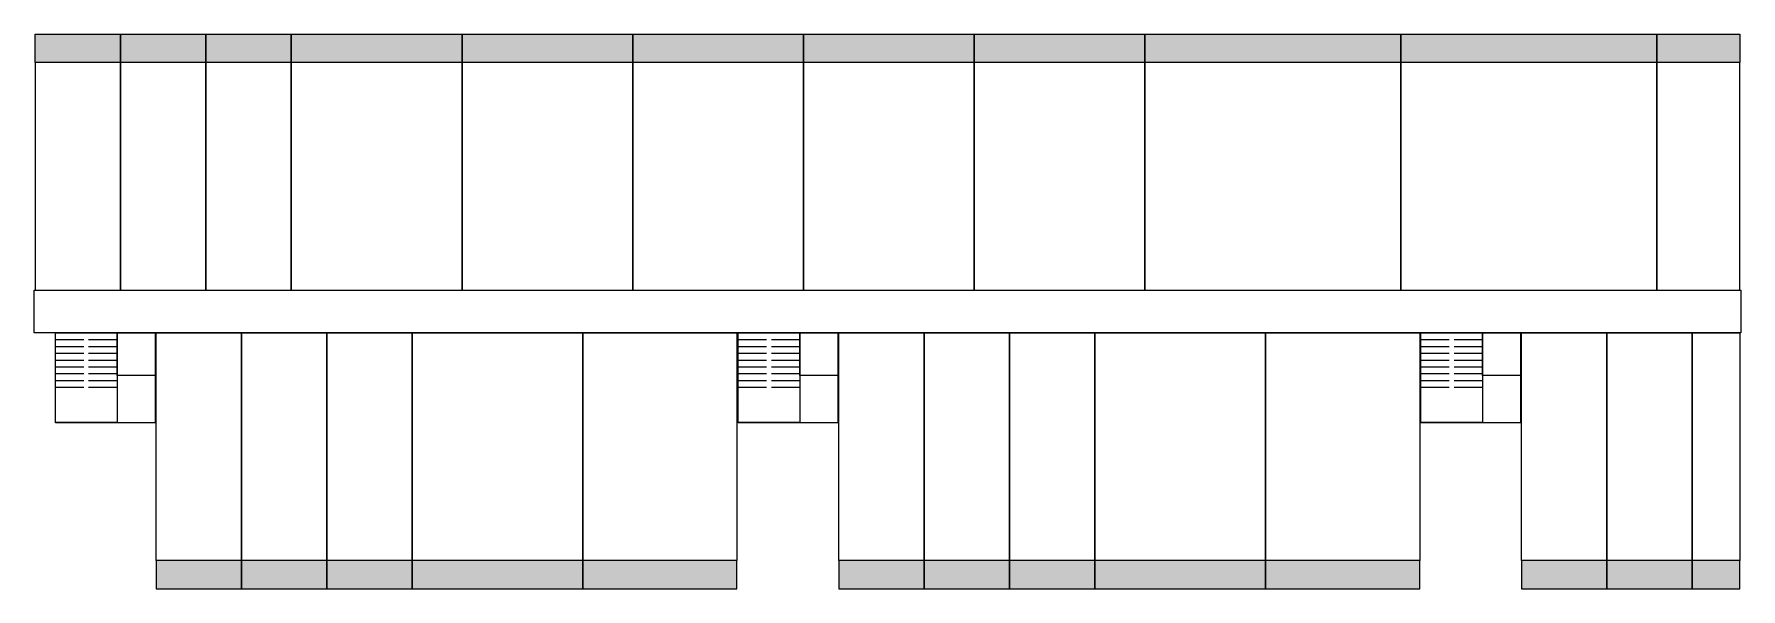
# Model space of a CAD drawing. Header units: metres. Extents: x 18 to 90.7, y -45.8 to 51.3.
# Drawn here: x 18 to 90, y 27.9 to 51.3 of the extents above.
import ezdxf

# ---------------------------------------------------------------- set-up
doc = ezdxf.new("R2010")
doc.units = ezdxf.units.M
for name, color, linetype in [('A-BALC', 4, 'Continuous'), ('A-CIRC', 8, 'Continuous'), ('A-CORE', 30, 'Continuous'), ('A-DOOR', 1, 'Continuous'), ('A-HATCH', 251, 'Continuous'), ('A-WALL', 7, 'Continuous')]:
    doc.layers.add(name, color=color, linetype=linetype)

msp = doc.modelspace()

# ---------------------------------------------------------------- hatches: boundary and pattern name
at = {"layer": 'A-HATCH'}
for points in [[(21.65, 51.3), (21.65, 50.1), (18.05, 50.1), (18.05, 51.3)], [(25.25, 51.3), (25.25, 50.1), (21.65, 50.1), (21.65, 51.3)], [(28.85, 51.3), (28.85, 50.1), (25.25, 50.1), (25.25, 51.3)], [(36.05, 51.3), (36.05, 50.1), (28.85, 50.1), (28.85, 51.3)], [(43.25, 51.3), (43.25, 50.1), (36.05, 50.1), (36.05, 51.3)], [(50.45, 51.3), (50.45, 50.1), (43.25, 50.1), (43.25, 51.3)], [(57.65, 51.3), (57.65, 50.1), (50.45, 50.1), (50.45, 51.3)], [(64.85, 51.3), (64.85, 50.1), (57.65, 50.1), (57.65, 51.3)], [(75.65, 51.3), (75.65, 50.1), (64.85, 50.1), (64.85, 51.3)], [(86.45, 51.3), (86.45, 50.1), (75.65, 50.1), (75.65, 51.3)], [(89.95, 51.3), (89.95, 50.1), (86.45, 50.1), (86.45, 51.3)], [(26.75, 27.9), (26.75, 29.1), (23.15, 29.1), (23.15, 27.9)], [(30.35, 27.9), (30.35, 29.1), (26.75, 29.1), (26.75, 27.9)], [(33.95, 27.9), (33.95, 29.1), (30.35, 29.1), (30.35, 27.9)], [(41.15, 27.9), (41.15, 29.1), (33.95, 29.1), (33.95, 27.9)], [(47.65, 27.9), (47.65, 29.1), (41.15, 29.1), (41.15, 27.9)], [(55.55, 27.9), (55.55, 29.1), (51.95, 29.1), (51.95, 27.9)], [(59.15, 27.9), (59.15, 29.1), (55.55, 29.1), (55.55, 27.9)], [(62.75, 27.9), (62.75, 29.1), (59.15, 29.1), (59.15, 27.9)], [(69.95, 27.9), (69.95, 29.1), (62.75, 29.1), (62.75, 27.9)], [(76.45, 27.9), (76.45, 29.1), (69.95, 29.1), (69.95, 27.9)], [(84.35, 27.9), (84.35, 29.1), (80.75, 29.1), (80.75, 27.9)], [(87.95, 27.9), (87.95, 29.1), (84.35, 29.1), (84.35, 27.9)], [(89.95, 27.9), (89.95, 29.1), (87.95, 29.1), (87.95, 27.9)]]:
    msp.add_hatch(color=7, dxfattribs=at).paths.add_polyline_path(points)

# ---------------------------------------------------------------- linework, layer by layer
at = {"layer": 'A-BALC'}
for points in [[(21.65, 51.3), (21.65, 50.1), (18.05, 50.1), (18.05, 51.3)], [(25.25, 51.3), (25.25, 50.1), (21.65, 50.1), (21.65, 51.3)], [(28.85, 51.3), (28.85, 50.1), (25.25, 50.1), (25.25, 51.3)], [(36.05, 51.3), (36.05, 50.1), (28.85, 50.1), (28.85, 51.3)], [(43.25, 51.3), (43.25, 50.1), (36.05, 50.1), (36.05, 51.3)], [(50.45, 51.3), (50.45, 50.1), (43.25, 50.1), (43.25, 51.3)], [(57.65, 51.3), (57.65, 50.1), (50.45, 50.1), (50.45, 51.3)], [(64.85, 51.3), (64.85, 50.1), (57.65, 50.1), (57.65, 51.3)], [(75.65, 51.3), (75.65, 50.1), (64.85, 50.1), (64.85, 51.3)], [(86.45, 51.3), (86.45, 50.1), (75.65, 50.1), (75.65, 51.3)], [(89.95, 51.3), (89.95, 50.1), (86.45, 50.1), (86.45, 51.3)], [(26.75, 27.9), (26.75, 29.1), (23.15, 29.1), (23.15, 27.9)], [(30.35, 27.9), (30.35, 29.1), (26.75, 29.1), (26.75, 27.9)], [(33.95, 27.9), (33.95, 29.1), (30.35, 29.1), (30.35, 27.9)], [(41.15, 27.9), (41.15, 29.1), (33.95, 29.1), (33.95, 27.9)], [(47.65, 27.9), (47.65, 29.1), (41.15, 29.1), (41.15, 27.9)], [(55.55, 27.9), (55.55, 29.1), (51.95, 29.1), (51.95, 27.9)], [(59.15, 27.9), (59.15, 29.1), (55.55, 29.1), (55.55, 27.9)], [(62.75, 27.9), (62.75, 29.1), (59.15, 29.1), (59.15, 27.9)], [(69.95, 27.9), (69.95, 29.1), (62.75, 29.1), (62.75, 27.9)], [(76.45, 27.9), (76.45, 29.1), (69.95, 29.1), (69.95, 27.9)], [(84.35, 27.9), (84.35, 29.1), (80.75, 29.1), (80.75, 27.9)], [(87.95, 27.9), (87.95, 29.1), (84.35, 29.1), (84.35, 27.9)], [(89.95, 27.9), (89.95, 29.1), (87.95, 29.1), (87.95, 27.9)]]:
    msp.add_lwpolyline(points, close=True, dxfattribs=at)
at = {"layer": 'A-CIRC'}
msp.add_lwpolyline([(18, 40.5), (90, 40.5), (90, 38.7), (18, 38.7)], close=True, dxfattribs=at)
at = {"layer": 'A-CORE'}
for p, q in [((18.9, 38.4133), (20.1, 38.4133)), ((20.3, 38.4133), (21.5, 38.4133)), ((47.7, 38.4133), (48.9, 38.4133)), ((49.1, 38.4133), (50.3, 38.4133)), ((76.5, 38.4133), (77.7, 38.4133)), ((77.9, 38.4133), (79.1, 38.4133)), ((18.9, 38.1267), (20.1, 38.1267)), ((18.9, 37.84), (20.1, 37.84)), ((18.9, 37.5533), (20.1, 37.5533)), ((20.3, 38.1267), (21.5, 38.1267)), ((20.3, 37.84), (21.5, 37.84)), ((20.3, 37.5533), (21.5, 37.5533)), ((47.7, 38.1267), (48.9, 38.1267)), ((47.7, 37.84), (48.9, 37.84)), ((47.7, 37.5533), (48.9, 37.5533)), ((49.1, 38.1267), (50.3, 38.1267)), ((49.1, 37.84), (50.3, 37.84)), ((49.1, 37.5533), (50.3, 37.5533)), ((76.5, 38.1267), (77.7, 38.1267)), ((76.5, 37.84), (77.7, 37.84)), ((76.5, 37.5533), (77.7, 37.5533)), ((77.9, 38.1267), (79.1, 38.1267)), ((77.9, 37.84), (79.1, 37.84)), ((77.9, 37.5533), (79.1, 37.5533)), ((18.9, 37.2667), (20.1, 37.2667)), ((18.9, 36.98), (20.1, 36.98)), ((20.3, 37.2667), (21.5, 37.2667)), ((20.3, 36.98), (21.5, 36.98)), ((47.7, 37.2667), (48.9, 37.2667)), ((47.7, 36.98), (48.9, 36.98)), ((49.1, 37.2667), (50.3, 37.2667)), ((49.1, 36.98), (50.3, 36.98)), ((76.5, 37.2667), (77.7, 37.2667)), ((76.5, 36.98), (77.7, 36.98)), ((77.9, 37.2667), (79.1, 37.2667)), ((77.9, 36.98), (79.1, 36.98)), ((18.9, 36.6933), (20.1, 36.6933)), ((18.9, 36.4067), (20.1, 36.4067)), ((20.3, 36.6933), (21.5, 36.6933)), ((20.3, 36.4067), (21.5, 36.4067)), ((47.7, 36.6933), (48.9, 36.6933)), ((47.7, 36.4067), (48.9, 36.4067)), ((49.1, 36.6933), (50.3, 36.6933)), ((49.1, 36.4067), (50.3, 36.4067)), ((76.5, 36.6933), (77.7, 36.6933)), ((76.5, 36.4067), (77.7, 36.4067)), ((77.9, 36.6933), (79.1, 36.6933)), ((77.9, 36.4067), (79.1, 36.4067))]:
    msp.add_line(p, q, dxfattribs=at)
for points in [[(18.9, 38.7), (21.5, 38.7), (21.5, 34.92), (18.9, 34.92)], [(21.5, 38.7), (23.1, 38.7), (23.1, 36.9), (21.5, 36.9)], [(47.7, 38.7), (50.3, 38.7), (50.3, 34.92), (47.7, 34.92)], [(50.3, 38.7), (51.9, 38.7), (51.9, 36.9), (50.3, 36.9)], [(76.5, 38.7), (79.1, 38.7), (79.1, 34.92), (76.5, 34.92)], [(79.1, 38.7), (80.7, 38.7), (80.7, 36.9), (79.1, 36.9)]]:
    msp.add_lwpolyline(points, close=True, dxfattribs=at)
at = {"layer": 'A-DOOR'}
for p, q in [((19.4, 40.5), (20.3, 40.5)), ((23, 40.5), (23.9, 40.5)), ((26.6, 40.5), (27.5, 40.5)), ((32, 40.5), (32.9, 40.5)), ((39.2, 40.5), (40.1, 40.5)), ((46.4, 40.5), (47.3, 40.5)), ((53.6, 40.5), (54.5, 40.5)), ((60.8, 40.5), (61.7, 40.5)), ((69.8, 40.5), (70.7, 40.5)), ((80.6, 40.5), (81.5, 40.5)), ((87.75, 40.5), (88.65, 40.5)), ((24.5, 38.7), (25.4, 38.7)), ((28.1, 38.7), (29, 38.7)), ((31.7, 38.7), (32.6, 38.7)), ((37.1, 38.7), (38, 38.7)), ((43.95, 38.7), (44.85, 38.7)), ((53.3, 38.7), (54.2, 38.7)), ((56.9, 38.7), (57.8, 38.7)), ((60.5, 38.7), (61.4, 38.7)), ((65.9, 38.7), (66.8, 38.7)), ((72.75, 38.7), (73.65, 38.7)), ((82.1, 38.7), (83, 38.7)), ((85.7, 38.7), (86.6, 38.7)), ((88.5, 38.7), (89.4, 38.7))]:
    msp.add_line(p, q, dxfattribs=at)
at = {"layer": 'A-WALL'}
for points in [[(18.05, 40.5), (21.65, 40.5), (21.65, 50.1), (18.05, 50.1)], [(21.65, 40.5), (25.25, 40.5), (25.25, 50.1), (21.65, 50.1)], [(25.25, 40.5), (28.85, 40.5), (28.85, 50.1), (25.25, 50.1)], [(28.85, 40.5), (36.05, 40.5), (36.05, 50.1), (28.85, 50.1)], [(36.05, 40.5), (43.25, 40.5), (43.25, 50.1), (36.05, 50.1)], [(43.25, 40.5), (50.45, 40.5), (50.45, 50.1), (43.25, 50.1)], [(50.45, 40.5), (57.65, 40.5), (57.65, 50.1), (50.45, 50.1)], [(57.65, 40.5), (64.85, 40.5), (64.85, 50.1), (57.65, 50.1)], [(64.85, 40.5), (75.65, 40.5), (75.65, 50.1), (64.85, 50.1)], [(75.65, 40.5), (86.45, 40.5), (86.45, 50.1), (75.65, 50.1)], [(86.45, 40.5), (89.95, 40.5), (89.95, 50.1), (86.45, 50.1)], [(18.9, 38.7), (23.1, 38.7), (23.1, 34.9), (18.9, 34.9)], [(23.15, 38.7), (26.75, 38.7), (26.75, 29.1), (23.15, 29.1)], [(26.75, 38.7), (30.35, 38.7), (30.35, 29.1), (26.75, 29.1)], [(30.35, 38.7), (33.95, 38.7), (33.95, 29.1), (30.35, 29.1)], [(33.95, 38.7), (41.15, 38.7), (41.15, 29.1), (33.95, 29.1)], [(41.15, 38.7), (47.65, 38.7), (47.65, 29.1), (41.15, 29.1)], [(47.7, 38.7), (51.9, 38.7), (51.9, 34.9), (47.7, 34.9)], [(51.95, 38.7), (55.55, 38.7), (55.55, 29.1), (51.95, 29.1)], [(55.55, 38.7), (59.15, 38.7), (59.15, 29.1), (55.55, 29.1)], [(59.15, 38.7), (62.75, 38.7), (62.75, 29.1), (59.15, 29.1)], [(62.75, 38.7), (69.95, 38.7), (69.95, 29.1), (62.75, 29.1)], [(69.95, 38.7), (76.45, 38.7), (76.45, 29.1), (69.95, 29.1)], [(76.5, 38.7), (80.7, 38.7), (80.7, 34.9), (76.5, 34.9)], [(80.75, 38.7), (84.35, 38.7), (84.35, 29.1), (80.75, 29.1)], [(84.35, 38.7), (87.95, 38.7), (87.95, 29.1), (84.35, 29.1)], [(87.95, 38.7), (89.95, 38.7), (89.95, 29.1), (87.95, 29.1)]]:
    msp.add_lwpolyline(points, close=True, dxfattribs=at)

doc.saveas('drawing.dxf')
